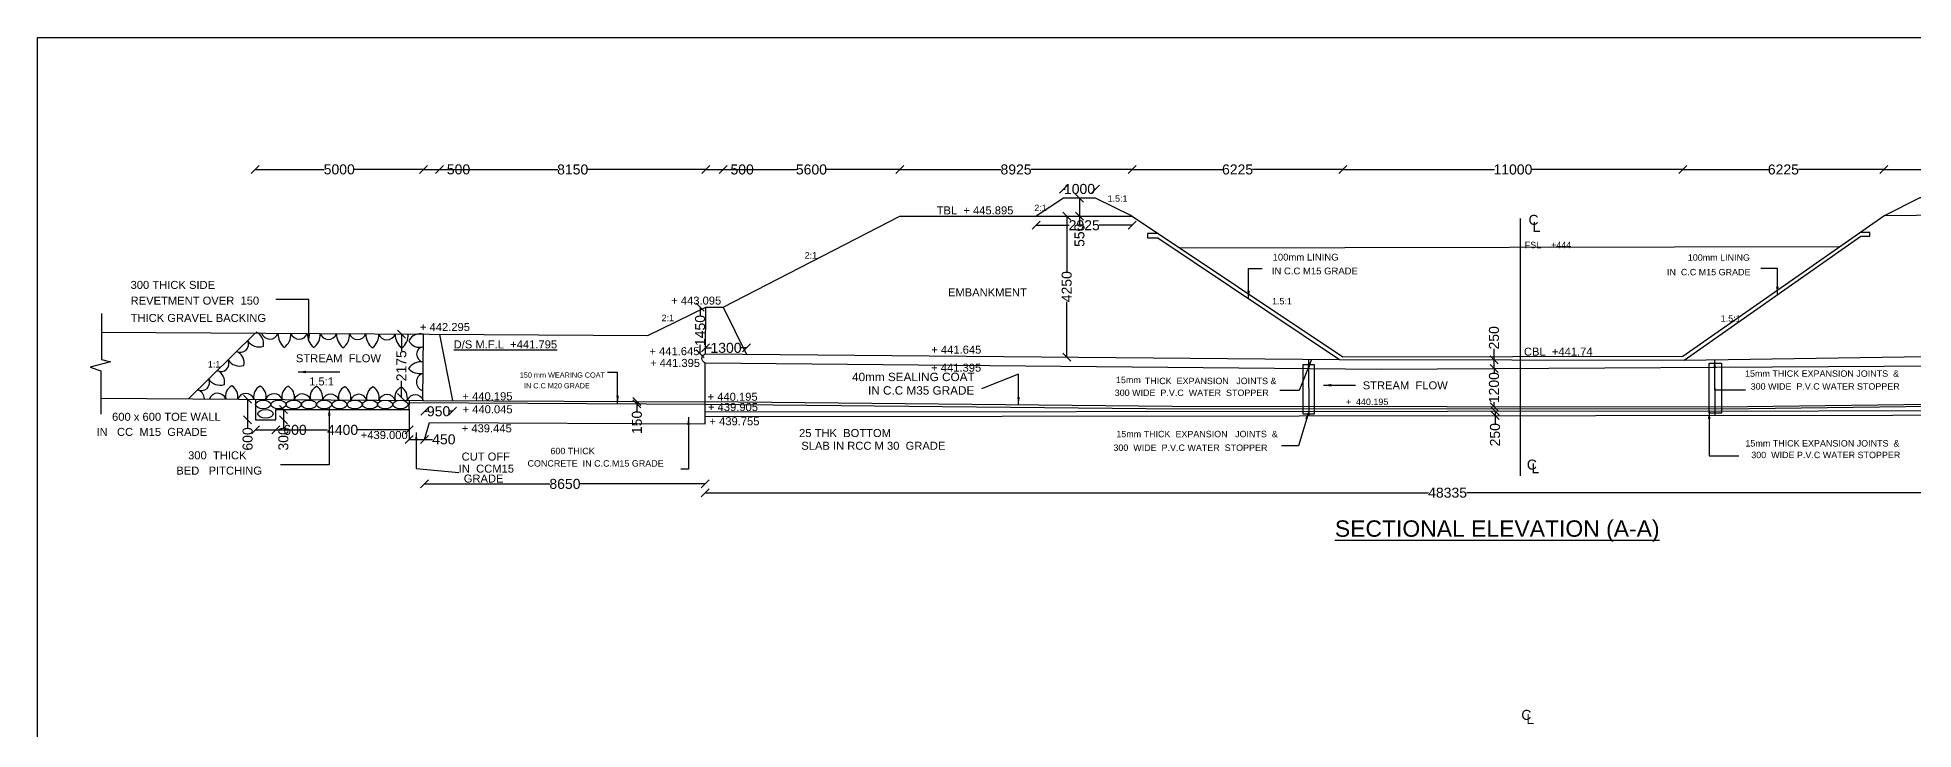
# Model space of a CAD drawing. Header units: millimetres. Extents: x 3111 to 11471, y 4451 to 9497.
# Drawn here: x 3111 to 7799, y 7768 to 9497 of the extents above; entities that cross this region are included whole.
import ezdxf

# ---------------------------------------------------------------- set-up
doc = ezdxf.new("R2010")
doc.units = ezdxf.units.MM
doc.header["$MEASUREMENT"] = 0
for name, color, linetype in [('DIMENSIONS', 7, 'Continuous'), ('DRAWING', 7, 'Continuous'), ('TEXT', 7, 'Continuous')]:
    doc.layers.add(name, color=color, linetype=linetype)
doc.styles.get("Standard").update_dxf_attribs({"font": 'arial.ttf', "height": 25})
doc.dimstyles.get("Standard").update_dxf_attribs({"dimtxt": 25, "dimasz": 20, "dimexe": 0.18, "dimexo": 0.0625, "dimgap": 0.09, "dimtad": 0, "dimdec": 0, "dimzin": 0, "dimdsep": 46, "dimtxsty": 'Standard', "dimblk": 'OBLIQUE', "dimcen": 0.09, "dimse1": 1, "dimse2": 1, "dimadec": 0, "dimazin": 0, "dimtfac": 1, "dimtdec": 0, "dimtofl": 0, "dimtmove": 0, "dimatfit": 3, "dimfxl": 1, "dimtolj": 1, "dimtzin": 0, "dimarcsym": 0})

# ---------------------------------------------------------------- blocks, each defined once
blk = doc.blocks.new('_Oblique')
at = {"color": 0, "linetype": 'ByBlock', "lineweight": -2}
blk.add_line((-0.5, -0.5), (0.5, 0.5), dxfattribs=at)
blk = doc.blocks.new('*D4')
at = {"layer": 'Defpoints', "color": 0}
for p in [(4075, 9167.6), (3654.4, 8758.2), (4075, 8755.6)]:
    blk.add_point(p, dxfattribs=at)
at = {"layer": 'DIMENSIONS', "color": 0, "lineweight": -2}
for p, q in [((3654.4, 9167.6), (3827.3, 9167.6)), ((4075, 9167.6), (3902.1, 9167.6))]:
    blk.add_line(p, q, dxfattribs=at)
at = {"layer": 'DIMENSIONS', "color": 0, "lineweight": -2, "xscale": 20, "yscale": 20, "zscale": 20, "rotation": 180}
blk.add_blockref('_Oblique', (3654.4, 9167.6), dxfattribs=at)
at = {"layer": 'DIMENSIONS', "color": 0, "lineweight": -2, "xscale": 20, "yscale": 20, "zscale": 20}
blk.add_blockref('_Oblique', (4075, 9167.6), dxfattribs=at)
at = {"layer": 'DIMENSIONS', "color": 0, "insert": (3864.7, 9167.6), "char_height": 25, "attachment_point": 5}
blk.add_mtext('\\A1;5000', dxfattribs=at)
blk = doc.blocks.new('*D5')
at = {"layer": 'Defpoints', "color": 0}
for p in [(4115.1, 9167.6), (4075, 8755.6), (4115.1, 8755.3)]:
    blk.add_point(p, dxfattribs=at)
at = {"layer": 'DIMENSIONS', "color": 0, "lineweight": -2}
for p, q in [((4075, 9167.6), (4115.1, 9167.6)), ((4115.1, 9167.6), (4135.1, 9167.6))]:
    blk.add_line(p, q, dxfattribs=at)
at = {"layer": 'DIMENSIONS', "color": 0, "lineweight": -2, "xscale": 20, "yscale": 20, "zscale": 20, "rotation": 180}
blk.add_blockref('_Oblique', (4075, 9167.6), dxfattribs=at)
at = {"layer": 'DIMENSIONS', "color": 0, "lineweight": -2, "xscale": 20, "yscale": 20, "zscale": 20}
blk.add_blockref('_Oblique', (4115.1, 9167.6), dxfattribs=at)
at = {"layer": 'DIMENSIONS', "color": 0, "insert": (4162.8, 9167.6), "char_height": 25, "attachment_point": 5}
blk.add_mtext('\\A1;500', dxfattribs=at)
blk = doc.blocks.new('*D6')
at = {"layer": 'Defpoints', "color": 0}
for p in [(4781.2, 9167.4), (4781.2, 8823.6), (4115.1, 8755.3)]:
    blk.add_point(p, dxfattribs=at)
at = {"layer": 'DIMENSIONS', "color": 0, "lineweight": -2}
for p, q in [((4115.1, 9167.4), (4410.8, 9167.4)), ((4781.2, 9167.4), (4485.6, 9167.4))]:
    blk.add_line(p, q, dxfattribs=at)
at = {"layer": 'DIMENSIONS', "color": 0, "lineweight": -2, "xscale": 20, "yscale": 20, "zscale": 20, "rotation": 180}
blk.add_blockref('_Oblique', (4115.1, 9167.4), dxfattribs=at)
at = {"layer": 'DIMENSIONS', "color": 0, "lineweight": -2, "xscale": 20, "yscale": 20, "zscale": 20}
blk.add_blockref('_Oblique', (4781.2, 9167.4), dxfattribs=at)
at = {"layer": 'DIMENSIONS', "color": 0, "insert": (4448.2, 9167.4), "char_height": 25, "attachment_point": 5}
blk.add_mtext('\\A1;8150', dxfattribs=at)
blk = doc.blocks.new('*D7')
at = {"layer": 'Defpoints', "color": 0}
for p in [(4824, 9167.4), (4781.2, 8823.6), (4824, 8823.6)]:
    blk.add_point(p, dxfattribs=at)
at = {"layer": 'DIMENSIONS', "color": 0, "lineweight": -2}
for p, q in [((4781.2, 9167.4), (4824, 9167.4)), ((4824, 9167.4), (4844, 9167.4))]:
    blk.add_line(p, q, dxfattribs=at)
at = {"layer": 'DIMENSIONS', "color": 0, "lineweight": -2, "xscale": 20, "yscale": 20, "zscale": 20, "rotation": 180}
blk.add_blockref('_Oblique', (4781.2, 9167.4), dxfattribs=at)
at = {"layer": 'DIMENSIONS', "color": 0, "lineweight": -2, "xscale": 20, "yscale": 20, "zscale": 20}
blk.add_blockref('_Oblique', (4824, 9167.4), dxfattribs=at)
at = {"layer": 'DIMENSIONS', "color": 0, "insert": (4871.7, 9167.4), "char_height": 25, "attachment_point": 5}
blk.add_mtext('\\A1;500', dxfattribs=at)
blk = doc.blocks.new('*D8')
at = {"layer": 'Defpoints', "color": 0}
for p in [(5265.9, 9167.4), (5265.9, 9050.7), (4824, 8823.6)]:
    blk.add_point(p, dxfattribs=at)
at = {"layer": 'DIMENSIONS', "color": 0, "lineweight": -2}
for p, q in [((4824, 9167.4), (5007.6, 9167.4)), ((5265.9, 9167.4), (5082.3, 9167.4))]:
    blk.add_line(p, q, dxfattribs=at)
at = {"layer": 'DIMENSIONS', "color": 0, "lineweight": -2, "xscale": 20, "yscale": 20, "zscale": 20, "rotation": 180}
blk.add_blockref('_Oblique', (4824, 9167.4), dxfattribs=at)
at = {"layer": 'DIMENSIONS', "color": 0, "lineweight": -2, "xscale": 20, "yscale": 20, "zscale": 20}
blk.add_blockref('_Oblique', (5265.9, 9167.4), dxfattribs=at)
at = {"layer": 'DIMENSIONS', "color": 0, "insert": (5044.9, 9167.4), "char_height": 25, "attachment_point": 5}
blk.add_mtext('\\A1;5600', dxfattribs=at)
blk = doc.blocks.new('*D9')
at = {"layer": 'Defpoints', "color": 0}
for p in [(5846.8, 9167.4), (5265.9, 9050.7), (5846.8, 9050.7)]:
    blk.add_point(p, dxfattribs=at)
at = {"layer": 'DIMENSIONS', "color": 0, "lineweight": -2}
for p, q in [((5265.9, 9167.4), (5518.8, 9167.4)), ((5846.8, 9167.4), (5593.9, 9167.4))]:
    blk.add_line(p, q, dxfattribs=at)
at = {"layer": 'DIMENSIONS', "color": 0, "lineweight": -2, "xscale": 20, "yscale": 20, "zscale": 20, "rotation": 180}
blk.add_blockref('_Oblique', (5265.9, 9167.4), dxfattribs=at)
at = {"layer": 'DIMENSIONS', "color": 0, "lineweight": -2, "xscale": 20, "yscale": 20, "zscale": 20}
blk.add_blockref('_Oblique', (5846.8, 9167.4), dxfattribs=at)
at = {"layer": 'DIMENSIONS', "color": 0, "insert": (5556.3, 9167.4), "char_height": 25, "attachment_point": 5}
blk.add_mtext('\\A1;8925', dxfattribs=at)
blk = doc.blocks.new('*D10')
at = {"layer": 'Defpoints', "color": 0}
for p in [(5754.9, 9118.7), (5674.9, 9095.5), (5754.9, 9095.5)]:
    blk.add_point(p, dxfattribs=at)
at = {"layer": 'DIMENSIONS', "color": 0, "lineweight": -2}
for p, q in [((5674.9, 9118.7), (5678.7, 9118.7)), ((5754.9, 9118.7), (5751.1, 9118.7))]:
    blk.add_line(p, q, dxfattribs=at)
at = {"layer": 'DIMENSIONS', "color": 0, "lineweight": -2, "xscale": 20, "yscale": 20, "zscale": 20, "rotation": 180}
blk.add_blockref('_Oblique', (5674.9, 9118.7), dxfattribs=at)
at = {"layer": 'DIMENSIONS', "color": 0, "lineweight": -2, "xscale": 20, "yscale": 20, "zscale": 20}
blk.add_blockref('_Oblique', (5754.9, 9118.7), dxfattribs=at)
at = {"layer": 'DIMENSIONS', "color": 0, "insert": (5714.9, 9118.7), "char_height": 25, "attachment_point": 5}
blk.add_mtext('\\A1;1000', dxfattribs=at)
blk = doc.blocks.new('*D11')
at = {"layer": 'Defpoints', "color": 0}
for p in [(5714.9, 9095.5), (5714.9, 9050.7), (5714.9, 9050.7)]:
    blk.add_point(p, dxfattribs=at)
at = {"layer": 'DIMENSIONS', "color": 0, "lineweight": -2}
for p, q in [((5714.9, 9095.5), (5714.9, 9050.7)), ((5714.9, 9050.7), (5714.9, 9030.7))]:
    blk.add_line(p, q, dxfattribs=at)
at = {"layer": 'DIMENSIONS', "color": 0, "lineweight": -2, "xscale": 20, "yscale": 20, "zscale": 20}
for p, rotation in [((5714.9, 9095.5), 90), ((5714.9, 9050.7), 270)]:
    blk.add_blockref('_Oblique', p, dxfattribs=dict(at, rotation=rotation))
at = {"layer": 'DIMENSIONS', "color": 0, "insert": (5714.9, 9003), "char_height": 25, "attachment_point": 5, "rotation": 90}
blk.add_mtext('\\A1;550', dxfattribs=at)
blk = doc.blocks.new('*D12')
at = {"layer": 'Defpoints', "color": 0}
for p in [(5606.5, 9050.7), (5846.8, 9050.7), (5846.8, 9028)]:
    blk.add_point(p, dxfattribs=at)
at = {"layer": 'DIMENSIONS', "color": 0, "lineweight": -2}
for p, q in [((5606.5, 9028), (5688.9, 9028)), ((5846.8, 9028), (5764.4, 9028))]:
    blk.add_line(p, q, dxfattribs=at)
at = {"layer": 'DIMENSIONS', "color": 0, "lineweight": -2, "xscale": 20, "yscale": 20, "zscale": 20, "rotation": 180}
blk.add_blockref('_Oblique', (5606.5, 9028), dxfattribs=at)
at = {"layer": 'DIMENSIONS', "color": 0, "lineweight": -2, "xscale": 20, "yscale": 20, "zscale": 20}
blk.add_blockref('_Oblique', (5846.8, 9028), dxfattribs=at)
at = {"layer": 'DIMENSIONS', "color": 0, "insert": (5726.7, 9028), "char_height": 25, "attachment_point": 5}
blk.add_mtext('\\A1;2925', dxfattribs=at)
blk = doc.blocks.new('*D13')
at = {"layer": 'Defpoints', "color": 0}
for p in [(6373.2, 9167.4), (5846.8, 9050.7), (6373.2, 8698.9)]:
    blk.add_point(p, dxfattribs=at)
at = {"layer": 'DIMENSIONS', "color": 0, "lineweight": -2}
for p, q in [((5846.8, 9167.4), (6072.4, 9167.4)), ((6373.2, 9167.4), (6147.6, 9167.4))]:
    blk.add_line(p, q, dxfattribs=at)
at = {"layer": 'DIMENSIONS', "color": 0, "lineweight": -2, "xscale": 20, "yscale": 20, "zscale": 20, "rotation": 180}
blk.add_blockref('_Oblique', (5846.8, 9167.4), dxfattribs=at)
at = {"layer": 'DIMENSIONS', "color": 0, "lineweight": -2, "xscale": 20, "yscale": 20, "zscale": 20}
blk.add_blockref('_Oblique', (6373.2, 9167.4), dxfattribs=at)
at = {"layer": 'DIMENSIONS', "color": 0, "insert": (6110, 9167.4), "char_height": 25, "attachment_point": 5}
blk.add_mtext('\\A1;6225', dxfattribs=at)
blk = doc.blocks.new('*D14')
at = {"layer": 'Defpoints', "color": 0}
for p in [(7223.2, 9167.4), (6373.2, 8698.9), (7223.2, 8700.7)]:
    blk.add_point(p, dxfattribs=at)
at = {"layer": 'DIMENSIONS', "color": 0, "lineweight": -2}
for p, q in [((6373.2, 9167.4), (6752.3, 9167.4)), ((7223.2, 9167.4), (6844.1, 9167.4))]:
    blk.add_line(p, q, dxfattribs=at)
at = {"layer": 'DIMENSIONS', "color": 0, "lineweight": -2, "xscale": 20, "yscale": 20, "zscale": 20, "rotation": 180}
blk.add_blockref('_Oblique', (6373.2, 9167.4), dxfattribs=at)
at = {"layer": 'DIMENSIONS', "color": 0, "lineweight": -2, "xscale": 20, "yscale": 20, "zscale": 20}
blk.add_blockref('_Oblique', (7223.2, 9167.4), dxfattribs=at)
at = {"layer": 'DIMENSIONS', "color": 0, "insert": (6798.2, 9167.4), "char_height": 25, "attachment_point": 5}
blk.add_mtext('\\A1;11000', dxfattribs=at)
blk = doc.blocks.new('*D15')
at = {"layer": 'Defpoints', "color": 0}
for p in [(7725.2, 9167.4), (7725.2, 9051.6), (7223.2, 8700.7)]:
    blk.add_point(p, dxfattribs=at)
at = {"layer": 'DIMENSIONS', "color": 0, "lineweight": -2}
for p, q in [((7223.2, 9167.4), (7436.6, 9167.4)), ((7725.2, 9167.4), (7511.8, 9167.4))]:
    blk.add_line(p, q, dxfattribs=at)
at = {"layer": 'DIMENSIONS', "color": 0, "lineweight": -2, "xscale": 20, "yscale": 20, "zscale": 20, "rotation": 180}
blk.add_blockref('_Oblique', (7223.2, 9167.4), dxfattribs=at)
at = {"layer": 'DIMENSIONS', "color": 0, "lineweight": -2, "xscale": 20, "yscale": 20, "zscale": 20}
blk.add_blockref('_Oblique', (7725.2, 9167.4), dxfattribs=at)
at = {"layer": 'DIMENSIONS', "color": 0, "insert": (7474.2, 9167.4), "char_height": 25, "attachment_point": 5}
blk.add_mtext('\\A1;6225', dxfattribs=at)
blk = doc.blocks.new('*D16')
at = {"layer": 'Defpoints', "color": 0}
for p in [(8066.9, 9167.4), (7725.2, 9051.6), (8066.9, 9051.6)]:
    blk.add_point(p, dxfattribs=at)
at = {"layer": 'DIMENSIONS', "color": 0, "lineweight": -2}
for p, q in [((7725.2, 9167.4), (7858.7, 9167.4)), ((8066.9, 9167.4), (7933.5, 9167.4))]:
    blk.add_line(p, q, dxfattribs=at)
at = {"layer": 'DIMENSIONS', "color": 0, "lineweight": -2, "xscale": 20, "yscale": 20, "zscale": 20, "rotation": 180}
blk.add_blockref('_Oblique', (7725.2, 9167.4), dxfattribs=at)
at = {"layer": 'DIMENSIONS', "color": 0, "lineweight": -2, "xscale": 20, "yscale": 20, "zscale": 20}
blk.add_blockref('_Oblique', (8066.9, 9167.4), dxfattribs=at)
at = {"layer": 'DIMENSIONS', "color": 0, "insert": (7896.1, 9167.4), "char_height": 25, "attachment_point": 5}
blk.add_mtext('\\A1;5000', dxfattribs=at)
blk = doc.blocks.new('*D22')
at = {"layer": 'Defpoints', "color": 0}
for p in [(3651.5, 8593.3), (3635.8, 8541.7), (3655.6, 8541.7)]:
    blk.add_point(p, dxfattribs=at)
at = {"layer": 'DIMENSIONS', "color": 0, "lineweight": -2}
for p, q in [((3635.8, 8593.3), (3635.8, 8541.7)), ((3635.8, 8541.7), (3635.8, 8521.7))]:
    blk.add_line(p, q, dxfattribs=at)
at = {"layer": 'DIMENSIONS', "color": 0, "lineweight": -2, "xscale": 20, "yscale": 20, "zscale": 20}
for p, rotation in [((3635.8, 8593.3), 90), ((3635.8, 8541.7), 270)]:
    blk.add_blockref('_Oblique', p, dxfattribs=dict(at, rotation=rotation))
at = {"layer": 'DIMENSIONS', "color": 0, "insert": (3635.8, 8493.9), "char_height": 25, "attachment_point": 5, "rotation": 90}
blk.add_mtext('\\A1;600', dxfattribs=at)
blk = doc.blocks.new('*D23')
at = {"layer": 'Defpoints', "color": 0}
for p in [(3655.6, 8541.7), (3706.5, 8541.7), (3706.5, 8516.5)]:
    blk.add_point(p, dxfattribs=at)
at = {"layer": 'DIMENSIONS', "color": 0, "lineweight": -2}
for p, q in [((3655.6, 8516.5), (3706.5, 8516.5)), ((3706.5, 8516.5), (3726.5, 8516.5))]:
    blk.add_line(p, q, dxfattribs=at)
at = {"layer": 'DIMENSIONS', "color": 0, "lineweight": -2, "xscale": 20, "yscale": 20, "zscale": 20, "rotation": 180}
blk.add_blockref('_Oblique', (3655.6, 8516.5), dxfattribs=at)
at = {"layer": 'DIMENSIONS', "color": 0, "lineweight": -2, "xscale": 20, "yscale": 20, "zscale": 20}
blk.add_blockref('_Oblique', (3706.5, 8516.5), dxfattribs=at)
at = {"layer": 'DIMENSIONS', "color": 0, "insert": (3754.2, 8516.5), "char_height": 25, "attachment_point": 5}
blk.add_mtext('\\A1;600', dxfattribs=at)
blk = doc.blocks.new('*D24')
at = {"layer": 'Defpoints', "color": 0}
for p in [(3706.5, 8567.4), (3706.5, 8541.7), (3725.1, 8541.7)]:
    blk.add_point(p, dxfattribs=at)
at = {"layer": 'DIMENSIONS', "color": 0, "lineweight": -2}
for p, q in [((3725.1, 8567.4), (3725.1, 8541.7)), ((3725.1, 8541.7), (3725.1, 8521.7))]:
    blk.add_line(p, q, dxfattribs=at)
at = {"layer": 'DIMENSIONS', "color": 0, "lineweight": -2, "xscale": 20, "yscale": 20, "zscale": 20}
for p, rotation in [((3725.1, 8567.4), 90), ((3725.1, 8541.7), 270)]:
    blk.add_blockref('_Oblique', p, dxfattribs=dict(at, rotation=rotation))
at = {"layer": 'DIMENSIONS', "color": 0, "insert": (3725.1, 8494), "char_height": 25, "attachment_point": 5, "rotation": 90}
blk.add_mtext('\\A1;300', dxfattribs=at)
blk = doc.blocks.new('*D25')
at = {"layer": 'Defpoints', "color": 0}
for p in [(3706.5, 8541.7), (4039.7, 8530.1), (4039.7, 8516.5)]:
    blk.add_point(p, dxfattribs=at)
at = {"layer": 'DIMENSIONS', "color": 0, "lineweight": -2}
for p, q in [((3706.5, 8516.5), (3835.2, 8516.5)), ((4039.7, 8516.5), (3911, 8516.5))]:
    blk.add_line(p, q, dxfattribs=at)
at = {"layer": 'DIMENSIONS', "color": 0, "lineweight": -2, "xscale": 20, "yscale": 20, "zscale": 20, "rotation": 180}
blk.add_blockref('_Oblique', (3706.5, 8516.5), dxfattribs=at)
at = {"layer": 'DIMENSIONS', "color": 0, "lineweight": -2, "xscale": 20, "yscale": 20, "zscale": 20}
blk.add_blockref('_Oblique', (4039.7, 8516.5), dxfattribs=at)
at = {"layer": 'DIMENSIONS', "color": 0, "insert": (3873.1, 8516.5), "char_height": 25, "attachment_point": 5}
blk.add_mtext('\\A1;4400', dxfattribs=at)
blk = doc.blocks.new('*D26')
at = {"layer": 'Defpoints', "color": 0}
for p in [(4039.7, 8492.8), (4077.9, 8492.8), (4077.9, 8492.8)]:
    blk.add_point(p, dxfattribs=at)
at = {"layer": 'DIMENSIONS', "color": 0, "lineweight": -2}
for p, q in [((4039.7, 8492.8), (4077.9, 8492.8)), ((4077.9, 8492.8), (4097.9, 8492.8))]:
    blk.add_line(p, q, dxfattribs=at)
at = {"layer": 'DIMENSIONS', "color": 0, "lineweight": -2, "xscale": 20, "yscale": 20, "zscale": 20, "rotation": 180}
blk.add_blockref('_Oblique', (4039.7, 8492.8), dxfattribs=at)
at = {"layer": 'DIMENSIONS', "color": 0, "lineweight": -2, "xscale": 20, "yscale": 20, "zscale": 20}
blk.add_blockref('_Oblique', (4077.9, 8492.8), dxfattribs=at)
at = {"layer": 'DIMENSIONS', "color": 0, "insert": (4126.1, 8492.8), "char_height": 25, "attachment_point": 5}
blk.add_mtext('\\A1;450', dxfattribs=at)
blk = doc.blocks.new('*D27')
at = {"layer": 'Defpoints', "color": 0}
for p in [(4078.4, 8584.6), (4147.5, 8589.8), (4147.5, 8563)]:
    blk.add_point(p, dxfattribs=at)
at = {"layer": 'DIMENSIONS', "color": 0, "lineweight": -2}
for p, q in [((4078.4, 8563), (4085.3, 8563)), ((4147.5, 8563), (4140.6, 8563))]:
    blk.add_line(p, q, dxfattribs=at)
at = {"layer": 'DIMENSIONS', "color": 0, "lineweight": -2, "xscale": 20, "yscale": 20, "zscale": 20, "rotation": 180}
blk.add_blockref('_Oblique', (4078.4, 8563), dxfattribs=at)
at = {"layer": 'DIMENSIONS', "color": 0, "lineweight": -2, "xscale": 20, "yscale": 20, "zscale": 20}
blk.add_blockref('_Oblique', (4147.5, 8563), dxfattribs=at)
at = {"layer": 'DIMENSIONS', "color": 0, "insert": (4113, 8563), "char_height": 25, "attachment_point": 5}
blk.add_mtext('\\A1;950', dxfattribs=at)
blk = doc.blocks.new('*D28')
at = {"layer": 'Defpoints', "color": 0}
for p in [(4036.8, 8755.8), (4020, 8597.7), (4032.2, 8597.7)]:
    blk.add_point(p, dxfattribs=at)
at = {"layer": 'DIMENSIONS', "color": 0, "lineweight": -2}
for p, q in [((4020, 8755.8), (4020, 8714.5)), ((4020, 8597.7), (4020, 8639))]:
    blk.add_line(p, q, dxfattribs=at)
at = {"layer": 'DIMENSIONS', "color": 0, "lineweight": -2, "xscale": 20, "yscale": 20, "zscale": 20}
for p, rotation in [((4020, 8755.8), 90), ((4020, 8597.7), 270)]:
    blk.add_blockref('_Oblique', p, dxfattribs=dict(at, rotation=rotation))
at = {"layer": 'DIMENSIONS', "color": 0, "insert": (4020, 8676.8), "char_height": 25, "attachment_point": 5, "rotation": 90}
blk.add_mtext('\\A1;2175', dxfattribs=at)
blk = doc.blocks.new('*D29')
at = {"layer": 'Defpoints', "color": 0}
for p in [(4596.6, 8587.5), (4596.6, 8581.6), (4608.7, 8581.6)]:
    blk.add_point(p, dxfattribs=at)
at = {"layer": 'DIMENSIONS', "color": 0, "lineweight": -2}
for p, q in [((4608.7, 8587.5), (4608.7, 8581.6)), ((4608.7, 8581.6), (4608.7, 8561.6))]:
    blk.add_line(p, q, dxfattribs=at)
at = {"layer": 'DIMENSIONS', "color": 0, "lineweight": -2, "xscale": 20, "yscale": 20, "zscale": 20}
for p, rotation in [((4608.7, 8587.5), 90), ((4608.7, 8581.6), 270)]:
    blk.add_blockref('_Oblique', p, dxfattribs=dict(at, rotation=rotation))
at = {"layer": 'DIMENSIONS', "color": 0, "insert": (4608.7, 8535.1), "char_height": 25, "attachment_point": 5, "rotation": 90}
blk.add_mtext('\\A1;150', dxfattribs=at)
blk = doc.blocks.new('*D30')
at = {"layer": 'Defpoints', "color": 0}
for p in [(4781.2, 8823.6), (4766.8, 8706.3), (4780.1, 8706.3)]:
    blk.add_point(p, dxfattribs=at)
at = {"layer": 'DIMENSIONS', "color": 0, "lineweight": -2}
for p, q in [((4766.8, 8823.6), (4766.8, 8801.2)), ((4766.8, 8706.3), (4766.8, 8728.8))]:
    blk.add_line(p, q, dxfattribs=at)
at = {"layer": 'DIMENSIONS', "color": 0, "lineweight": -2, "xscale": 20, "yscale": 20, "zscale": 20}
for p, rotation in [((4766.8, 8823.6), 90), ((4766.8, 8706.3), 270)]:
    blk.add_blockref('_Oblique', p, dxfattribs=dict(at, rotation=rotation))
at = {"layer": 'DIMENSIONS', "color": 0, "insert": (4766.8, 8765), "char_height": 25, "attachment_point": 5, "rotation": 90}
blk.add_mtext('\\A1;1450', dxfattribs=at)
blk = doc.blocks.new('*D31')
at = {"layer": 'Defpoints', "color": 0}
for p in [(4882.5, 8721.5), (4780.1, 8706.3), (4882.5, 8705.4)]:
    blk.add_point(p, dxfattribs=at)
at = {"layer": 'DIMENSIONS', "color": 0, "lineweight": -2}
for p, q in [((4780.1, 8721.5), (4795.1, 8721.5)), ((4882.5, 8721.5), (4867.5, 8721.5))]:
    blk.add_line(p, q, dxfattribs=at)
at = {"layer": 'DIMENSIONS', "color": 0, "lineweight": -2, "xscale": 20, "yscale": 20, "zscale": 20, "rotation": 180}
blk.add_blockref('_Oblique', (4780.1, 8721.5), dxfattribs=at)
at = {"layer": 'DIMENSIONS', "color": 0, "lineweight": -2, "xscale": 20, "yscale": 20, "zscale": 20}
blk.add_blockref('_Oblique', (4882.5, 8721.5), dxfattribs=at)
at = {"layer": 'DIMENSIONS', "color": 0, "insert": (4831.3, 8721.5), "char_height": 25, "attachment_point": 5}
blk.add_mtext('\\A1;1300', dxfattribs=at)
blk = doc.blocks.new('*D32')
at = {"layer": 'Defpoints', "color": 0}
for p in [(5684.6, 9050.7), (5681.4, 8698.3), (5682.9, 8698.3)]:
    blk.add_point(p, dxfattribs=at)
at = {"layer": 'DIMENSIONS', "color": 0, "lineweight": -2}
for p, q in [((5682.9, 9050.7), (5682.9, 8912.4)), ((5682.9, 8698.3), (5682.9, 8836.6))]:
    blk.add_line(p, q, dxfattribs=at)
at = {"layer": 'DIMENSIONS', "color": 0, "lineweight": -2, "xscale": 20, "yscale": 20, "zscale": 20}
for p, rotation in [((5682.9, 9050.7), 90), ((5682.9, 8698.3), 270)]:
    blk.add_blockref('_Oblique', p, dxfattribs=dict(at, rotation=rotation))
at = {"layer": 'DIMENSIONS', "color": 0, "insert": (5682.9, 8874.5), "char_height": 25, "attachment_point": 5, "rotation": 90}
blk.add_mtext('\\A1;4250', dxfattribs=at)
blk = doc.blocks.new('*D33')
at = {"layer": 'Defpoints', "color": 0}
for p in [(6754.6, 8691.6), (6750.9, 8670.1), (6754.8, 8670.1)]:
    blk.add_point(p, dxfattribs=at)
at = {"layer": 'DIMENSIONS', "color": 0, "lineweight": -2}
for p, q in [((6750.9, 8691.6), (6750.9, 8718.8)), ((6750.9, 8670.1), (6750.9, 8691.6))]:
    blk.add_line(p, q, dxfattribs=at)
at = {"layer": 'DIMENSIONS', "color": 0, "lineweight": -2, "xscale": 20, "yscale": 20, "zscale": 20}
for p, rotation in [((6750.9, 8691.6), 90), ((6750.9, 8670.1), 270)]:
    blk.add_blockref('_Oblique', p, dxfattribs=dict(at, rotation=rotation))
at = {"layer": 'DIMENSIONS', "color": 0, "insert": (6750.9, 8746.7), "char_height": 25, "attachment_point": 5, "rotation": 90}
blk.add_mtext('\\A1;250', dxfattribs=at)
blk = doc.blocks.new('*D34')
at = {"layer": 'Defpoints', "color": 0}
for p in [(6750.9, 8670.1), (6750.8, 8574.1), (6750.9, 8574.1)]:
    blk.add_point(p, dxfattribs=at)
at = {"layer": 'DIMENSIONS', "color": 0, "lineweight": -2}
for p, q in [((6750.9, 8670.1), (6750.9, 8658.3)), ((6750.9, 8574.1), (6750.9, 8585.9))]:
    blk.add_line(p, q, dxfattribs=at)
at = {"layer": 'DIMENSIONS', "color": 0, "lineweight": -2, "xscale": 20, "yscale": 20, "zscale": 20}
for p, rotation in [((6750.9, 8670.1), 90), ((6750.9, 8574.1), 270)]:
    blk.add_blockref('_Oblique', p, dxfattribs=dict(at, rotation=rotation))
at = {"layer": 'DIMENSIONS', "color": 0, "insert": (6750.9, 8622.1), "char_height": 25, "attachment_point": 5, "rotation": 90}
blk.add_mtext('\\A1;1200', dxfattribs=at)
blk = doc.blocks.new('*D35')
at = {"layer": 'Defpoints', "color": 0}
for p in [(6753.4, 8552.3), (6770, 8563.3), (6770, 8552.3)]:
    blk.add_point(p, dxfattribs=at)
at = {"layer": 'DIMENSIONS', "color": 0, "lineweight": -2}
for p, q in [((6753.4, 8563.3), (6753.4, 8552.3)), ((6753.4, 8552.3), (6753.4, 8532.3))]:
    blk.add_line(p, q, dxfattribs=at)
at = {"layer": 'DIMENSIONS', "color": 0, "lineweight": -2, "xscale": 20, "yscale": 20, "zscale": 20}
for p, rotation in [((6753.4, 8563.3), 90), ((6753.4, 8552.3), 270)]:
    blk.add_blockref('_Oblique', p, dxfattribs=dict(at, rotation=rotation))
at = {"layer": 'DIMENSIONS', "color": 0, "insert": (6753.4, 8504.4), "char_height": 25, "attachment_point": 5, "rotation": 90}
blk.add_mtext('\\A1;250', dxfattribs=at)
blk = doc.blocks.new('*D45')
at = {"layer": 'Defpoints', "color": 0}
for p in [(4077.9, 8492.8), (4779.7, 8531.9), (4779.7, 8381.4)]:
    blk.add_point(p, dxfattribs=at)
at = {"layer": 'DIMENSIONS', "color": 0, "lineweight": -2}
for p, q in [((4077.9, 8381.4), (4391.4, 8381.4)), ((4779.7, 8381.4), (4466.2, 8381.4))]:
    blk.add_line(p, q, dxfattribs=at)
at = {"layer": 'DIMENSIONS', "color": 0, "lineweight": -2, "xscale": 20, "yscale": 20, "zscale": 20, "rotation": 180}
blk.add_blockref('_Oblique', (4077.9, 8381.4), dxfattribs=at)
at = {"layer": 'DIMENSIONS', "color": 0, "lineweight": -2, "xscale": 20, "yscale": 20, "zscale": 20}
blk.add_blockref('_Oblique', (4779.7, 8381.4), dxfattribs=at)
at = {"layer": 'DIMENSIONS', "color": 0, "insert": (4428.8, 8381.4), "char_height": 25, "attachment_point": 5}
blk.add_mtext('\\A1;8650', dxfattribs=at)
blk = doc.blocks.new('*D46')
at = {"layer": 'Defpoints', "color": 0}
for p in [(4779.7, 8531.9), (8490.1, 8524), (8490.1, 8359.4)]:
    blk.add_point(p, dxfattribs=at)
at = {"layer": 'DIMENSIONS', "color": 0, "lineweight": -2}
for p, q in [((4779.7, 8359.4), (6587.2, 8359.4)), ((8490.1, 8359.4), (6682.7, 8359.4))]:
    blk.add_line(p, q, dxfattribs=at)
at = {"layer": 'DIMENSIONS', "color": 0, "lineweight": -2, "xscale": 20, "yscale": 20, "zscale": 20, "rotation": 180}
blk.add_blockref('_Oblique', (4779.7, 8359.4), dxfattribs=at)
at = {"layer": 'DIMENSIONS', "color": 0, "lineweight": -2, "xscale": 20, "yscale": 20, "zscale": 20}
blk.add_blockref('_Oblique', (8490.1, 8359.4), dxfattribs=at)
at = {"layer": 'DIMENSIONS', "color": 0, "insert": (6634.9, 8359.4), "char_height": 25, "attachment_point": 5}
blk.add_mtext('\\A1;48335', dxfattribs=at)

msp = doc.modelspace()

# ---------------------------------------------------------------- linework, layer by layer
at = {"layer": 'DIMENSIONS', "color": 0}
msp.add_lwpolyline([(11470.6, 4454.3), (3110.6, 4454.3), (3110.6, 9497.4), (11470.6, 9497.4)], close=True, dxfattribs=at)
msp.add_lwpolyline([(6816.6, 9045.1), (6816.6, 8402.1)], dxfattribs=at)
at = {"layer": 'DRAWING', "color": 0}
for points in [[(5846.8, 9050.7), (6373.2, 8698.9), (7223.2, 8700.7), (7725.2, 9051.6), (7815.9, 9097.6), (7899, 9097.6), (7970, 9054.3), (8061.2, 9054.3), (8447.2, 8870.6), (8488.3, 8870.6), (8955.1, 8882.1), (9836, 8896.2), (9836, 8950)], [(3270.3, 8760.6), (4635.9, 8752.1), (4781.2, 8823.6), (4824, 8823.6), (5265.9, 9050.7), (5846.8, 9050.7), (5754.9, 9095.5), (5674.9, 9095.5), (5606.5, 9050.7)], [(7970, 9054.3), (7725.2, 9051.6)], [(4780.1, 8706.3), (6364.8, 8692.2), (7226, 8690.9), (7667.5, 9000.8), (7690.3, 9000.8), (7690.3, 9010.2), (7666, 9010.2)], [(5911.2, 9007.6), (5884.6, 9007.6), (5884.6, 8996.8), (5910.3, 8996.8), (6364.8, 8692.2)], [(7613.9, 8973.8), (5966.5, 8970.6)], [(4779.7, 8580.5), (5881.5, 8570.3), (7323.2, 8569.3), (8757.8, 8587.4), (8916.6, 8742.1), (8956.3, 8742.1), (8955.1, 8882.1)], [(7226, 8690.9), (8490.1, 8710.3), (8488.3, 8870.6)], [(4824, 8823.6), (4882.5, 8705.4)], [(3270.3, 8807.9), (3270.3, 8692.9), (3292.7, 8686.4), (3242.3, 8673.6), (3268.5, 8664), (3268.5, 8555.7)], [(3268.5, 8596.1), (4073.9, 8590.2), (4075, 8755.6)], [(3487.7, 8594.5), (3654.4, 8758.2)], [(4115.1, 8755.3), (4147.5, 8589.8)], [(9836.4, 8764.8), (8915, 8749.1), (8752.1, 8593.7), (8491.2, 8588.6), (7319.5, 8573.5), (5946.1, 8575), (4779.7, 8586.6)], [(4779.7, 8683.9), (6468.5, 8668.3), (7866.4, 8677.1), (8490.1, 8687.4)], [(6287.6, 8692.9), (6287.8, 8551.9)], [(7302.4, 8692.1), (7302.6, 8552.8)], [(3655.6, 8593.3), (3655.6, 8541.7), (3706.5, 8541.7), (3706.5, 8567.4), (4039.7, 8567.4), (4039.9, 8590.5)], [(4039.9, 8584.8), (4779.7, 8580.5)], [(4073.9, 8590.2), (4779.7, 8586.6)], [(4779.7, 8561.4), (8490.1, 8565)], [(4779.7, 8550.4), (8490.1, 8554)]]:
    msp.add_lwpolyline(points, dxfattribs=at)
msp.add_lwpolyline([(4039.7, 8567.4), (4039.7, 8492.8), (4077.9, 8492.8), (4090.2, 8534.9), (4779.7, 8531.9), (4779.7, 8683.9, -0.79459), (4780.1, 8706.3), (4781.2, 8823.6)], format="xyb", dxfattribs=at)
for points in [[(6274.3, 8680), (6301.2, 8680), (6301.2, 8555.6), (6274.3, 8555.6)], [(7288.7, 8683.6), (7319.5, 8683.6), (7319.5, 8558), (7288.7, 8558)]]:
    msp.add_lwpolyline(points, close=True, dxfattribs=at)
for centre, radius, start, end in [((3617.8, 8730.3), 20, 241.0806, 27.8631), ((3664.6, 8758.8), 34.8, 213.3463, 287.672), ((3644.4, 8731.9), 31.4, 348.5623, 66.6159), ((3691.1, 8765.3), 21.7, 199.5011, 339.7848), ((3759.2, 8758.3), 47.7, 180.6045, 228.3269), ((3703.9, 8755.1), 40.1, 306.0409, 3.6612), ((3764.3, 8764.9), 21.7, 199.5011, 339.7848), ((3832.4, 8757.9), 47.7, 180.6045, 228.3269), ((3777.1, 8754.6), 40.1, 306.0409, 3.6612), ((3837.5, 8764.4), 21.7, 199.5011, 339.7848), ((3905.6, 8757.4), 47.7, 180.6045, 228.3269), ((3850.3, 8754.2), 40.1, 306.0409, 3.6612), ((3910.8, 8764), 21.7, 199.5011, 339.7848), ((3978.9, 8757), 47.7, 180.6045, 228.3269), ((3923.5, 8753.7), 40.1, 306.0409, 3.6612), ((3984, 8763.5), 21.7, 199.5011, 339.7848), ((4052.1, 8756.5), 47.7, 180.6045, 228.3269), ((3996.8, 8753.3), 40.1, 306.0409, 3.6612), ((4067.3, 8723.5), 33, 76.5309, 150.1357), ((4065.5, 8752.8), 29.8, 205.6206, 288.1273), ((4077.1, 8705.5), 19.1, 96.9961, 262.2899), ((3569.1, 8682.5), 20, 241.0806, 27.8631), ((3615.8, 8710.9), 34.8, 213.3463, 287.672), ((3595.7, 8684), 31.4, 348.5623, 66.6159), ((4069.4, 8648.7), 38.2, 82.2029, 146.2813), ((3520.3, 8634.6), 20, 241.0806, 27.8631), ((3567.1, 8663.1), 34.8, 213.3463, 287.672), ((3546.9, 8636.1), 31.4, 348.5623, 66.6159), ((4067.4, 8698.5), 41.3, 223.8245, 279.744), ((4079.7, 8636.3), 22.2, 103.9156, 255.3704), ((3502, 8592.6), 25.9, 3.5805, 70.6436), ((3560.5, 8586.5), 21.6, 19.924, 159.2343), ((3608.6, 8600.8), 28.5, 115.2777, 194.177), ((3579.7, 8599.6), 31.8, 349.1994, 58.3705), ((3631.2, 8586), 21.6, 19.924, 159.2343), ((3679.2, 8600.3), 28.5, 115.2777, 194.177), ((3650.3, 8599.1), 31.8, 349.1994, 58.3705), ((3701.8, 8585.4), 21.6, 19.924, 159.2343), ((3749.8, 8599.8), 28.5, 115.2777, 194.177), ((3720.9, 8598.5), 31.8, 349.1994, 58.3705), ((3772.4, 8584.9), 21.6, 19.924, 159.2343), ((3820.4, 8599.3), 28.5, 115.2777, 194.177), ((3791.5, 8598), 31.8, 349.1994, 58.3705), ((3843, 8584.4), 21.6, 19.924, 159.2343), ((3891, 8598.8), 28.5, 115.2777, 194.177), ((3862.1, 8597.5), 31.8, 349.1994, 58.3705), ((3913.6, 8583.9), 21.6, 19.924, 159.2343), ((3961.6, 8598.2), 28.5, 115.2777, 194.177), ((3932.7, 8597), 31.8, 349.1994, 58.3705), ((3984.2, 8583.4), 21.6, 19.924, 159.2343), ((4032.2, 8597.7), 28.5, 115.2777, 194.177), ((4003.3, 8596.5), 31.8, 349.1994, 58.3705), ((4054.8, 8582.8), 21.6, 19.924, 159.2343)]:
    msp.add_arc(centre, radius, start, end, dxfattribs=at)
for centre in [(3674.7, 8580), (3712.8, 8580), (3750.9, 8580), (3789, 8580), (3827.1, 8580), (3865.3, 8580), (3903.4, 8580), (3941.5, 8580), (3979.6, 8580), (4017.7, 8580), (3680.7, 8556.8)]:
    msp.add_ellipse(centre, major_axis=(-19.1, 0), ratio=0.560119, dxfattribs=at)

# ---------------------------------------------------------------- texts
at = {"layer": 'DIMENSIONS', "color": 0}
for s, p in [('C', (6837.2, 9029.1)), ('L', (6847.3, 9011.5)), ('C', (6832.9, 8417.3)), ('L', (6844.5, 8408.3)), ('C', (6819.1, 7791.7)), ('L', (6831.8, 7781.4))]:
    msp.add_text(s, height=25, dxfattribs=at).set_placement(p)
at = {"layer": 'TEXT', "color": 0}
for s, height, p in [('1.5:1', 16, (5785.2, 9087)), ('TBL  + 445.895', 20, (5357.9, 9055.3)), ('2:1', 16, (5601.9, 9063.4)), ('2:1', 16, (5028, 8944.9)), ('100mm LINING', 17, (6197.5, 8939.8)), ('FSL    +444', 16, (6827.7, 8970.8)), ('100mm LINING', 16, (7235.3, 8939.4)), ('IN C.C M15 GRADE', 17, (6195.6, 8905.3)), ('IN  C.C M15 GRADE', 16, (7183.2, 8903)), ('300 THICK SIDE', 20, (3343.2, 8869)), ('EMBANKMENT', 20, (5386.1, 8850.3)), ('REVETMENT OVER  150', 20, (3343.2, 8829.7)), ('+ 443.095', 20, (4694.4, 8829.8)), ('1.5:1', 16, (6196, 8830.2)), ('THICK GRAVEL BACKING', 20, (3343.4, 8786.4)), ('+ 442.295', 20, (4066.4, 8763.7)), ('2:1', 16, (4670.4, 8788.3)), ('1.5:1', 16, (7317.6, 8787.1)), ('%%UD/S M.F.L  +441.795', 20, (4150.7, 8720.3)), ('+ 441.645', 20, (4640, 8703.2)), ('+ 441.645', 20, (5344.5, 8707.1)), ('CBL  +441.74', 20, (6825.7, 8702.2)), ('1:1', 16, (3536.4, 8672.5)), ('STREAM  FLOW', 20, (3756.4, 8685.6)), ('+ 441.395', 20, (4641.4, 8674)), ('+ 441.395', 20, (5344.1, 8662.1)), ('1.5:1', 20, (3789.4, 8627.7)), (' 150 mm WEARING COAT', 13, (4310.9, 8647.2)), (' IN C.C M20 GRADE', 13, (4321.4, 8620.4)), ('40mm SEALING COAT', 21, (5146.4, 8638.5)), ('15mm ', 16, (5806, 8633.4)), ('THICK  EXPANSION   JOINTS & ', 16, (5878.1, 8630.9)), ('STREAM  FLOW', 20, (6422.7, 8617.9)), ('15mm THICK EXPANSION JOINTS  &', 16, (7378.3, 8649.3)), ('300 WIDE  P.V.C WATER STOPPER', 16, (7392.4, 8617.2)), ('+ 440.195', 20, (4172.6, 8590.6)), ('+ 440.195', 20, (4785.4, 8589.4)), ('+ 439.905', 20, (4786.3, 8563.7)), ('IN C.C M35 GRADE', 21, (5186.3, 8604.7)), ('300 WIDE  P.V.C  WATER  STOPPER', 16, (5802.9, 8601.3)), ('+  440.195', 16, (6380.5, 8578.9)), ('600 x 600 TOE WALL', 20, (3296.9, 8539.3)), ('+ 440.045', 20, (4173, 8558.1)), ('+ 439.755', 20, (4790, 8528.2)), ('IN   CC  M15  GRADE', 20, (3258, 8501.5)), ('+439.000', 20, (3918.5, 8493.7)), ('+ 439.445', 20, (4170.9, 8510.5)), ('25 THK  BOTTOM', 20, (5014, 8498.7)), ('SLAB IN RCC M 30  GRADE', 20, (5019.5, 8466.9)), ('15mm THICK  EXPANSION   JOINTS  &', 16, (5806.9, 8498.2)), ('15mm THICK EXPANSION JOINTS  &', 16, (7379.3, 8475)), ('300  THICK', 20, (3486.9, 8443)), ('CUT OFF', 20, (4170.5, 8439.9)), ('CONCRETE  IN C.C.M15 GRADE', 16, (4335.3, 8424.8)), ('600 THICK', 16, (4392.6, 8455.8)), ('300  WIDE  P.V.C WATER  STOPPER', 16, (5799.6, 8464)), ('300  WIDE P.V.C WATER STOPPER', 16, (7393.9, 8445.9)), ('BED   PITCHING', 20, (3457.5, 8404.8)), ('IN  CCM15', 20, (4163.4, 8409.7)), ('GRADE', 20, (4175.9, 8384.9)), ('%%USECTIONAL ELEVATION (A-A)', 41, (6353.2, 8249.4))]:
    msp.add_text(s, height=height, dxfattribs=at).set_placement(p)

# ---------------------------------------------------------------- dimensions: what is measured, and where the dimension line sits
at = {"layer": 'DIMENSIONS', "color": 0}
for base, p1, p2, text, picture, middle in [((4075, 9167.6), (3654.4, 8758.2), (4075, 8755.6), '5000', '*D4', (3864.7, 9167.6)), ((4115.1, 9167.6), (4075, 8755.6), (4115.1, 8755.3), '500', '*D5', (4162.8, 9167.6)), ((4781.2, 9167.4), (4115.1, 8755.3), (4781.2, 8823.6), '8150', '*D6', (4448.2, 9167.4)), ((4824, 9167.4), (4781.2, 8823.6), (4824, 8823.6), '500', '*D7', (4871.7, 9167.4)), ((5265.9, 9167.4), (4824, 8823.6), (5265.9, 9050.7), '5600', '*D8', (5044.9, 9167.4)), ((5846.8, 9167.4), (5265.9, 9050.7), (5846.8, 9050.7), '8925', '*D9', (5556.3, 9167.4)), ((6373.2, 9167.4), (5846.8, 9050.7), (6373.2, 8698.9), '6225', '*D13', (6110, 9167.4)), ((7223.2, 9167.4), (6373.2, 8698.9), (7223.2, 8700.7), '11000', '*D14', (6798.2, 9167.4)), ((7725.2, 9167.4), (7223.2, 8700.7), (7725.2, 9051.6), '6225', '*D15', (7474.2, 9167.4)), ((8066.9, 9167.4), (7725.2, 9051.6), (8066.9, 9051.6), '5000', '*D16', (7896.1, 9167.4)), ((5754.9, 9118.7), (5674.9, 9095.5), (5754.9, 9095.5), '1000', '*D10', (5714.9, 9118.7)), ((5846.8, 9028), (5606.5, 9050.7), (5846.8, 9050.7), '2925', '*D12', (5726.7, 9028)), ((4882.5, 8721.5), (4780.1, 8706.3), (4882.5, 8705.4), '1300', '*D31', (4831.3, 8721.5)), ((4147.5, 8563), (4078.4, 8584.6), (4147.5, 8589.8), '950', '*D27', (4113, 8563)), ((3706.5, 8516.5), (3655.6, 8541.7), (3706.5, 8541.7), '600', '*D23', (3754.2, 8516.5)), ((4039.7, 8516.5), (3706.5, 8541.7), (4039.7, 8530.1), '4400', '*D25', (3873.1, 8516.5)), ((4077.9, 8492.8), (4039.7, 8492.8), (4077.9, 8492.8), '450', '*D26', (4126.1, 8492.8)), ((4779.7, 8381.4), (4077.9, 8492.8), (4779.7, 8531.9), '8650', '*D45', (4428.8, 8381.4)), ((8490.1, 8359.4), (4779.7, 8531.9), (8490.1, 8524), '48335', '*D46', (6634.9, 8359.4))]:
    dim = msp.add_linear_dim(base=base, p1=p1, p2=p2, text=text, dimstyle='Standard', dxfattribs=at)
    dim.commit()
    dim.dimension.update_dxf_attribs({"geometry": picture, "text_midpoint": middle})
for base, p1, p2, text, picture, middle in [((5714.9, 9050.7), (5714.9, 9095.5), (5714.9, 9050.7), '550', '*D11', (5714.9, 9003)), ((5682.9, 8698.3), (5684.6, 9050.7), (5681.4, 8698.3), '4250', '*D32', (5682.9, 8874.5)), ((4766.8, 8706.3), (4781.2, 8823.6), (4780.1, 8706.3), '1450', '*D30', (4766.8, 8765)), ((4020, 8597.7), (4036.8, 8755.8), (4032.2, 8597.7), '2175', '*D28', (4020, 8676.8)), ((6750.9, 8574.1), (6750.9, 8670.1), (6750.8, 8574.1), '1200', '*D34', (6750.9, 8622.1)), ((3635.8, 8541.7), (3651.5, 8593.3), (3655.6, 8541.7), '600', '*D22', (3635.8, 8493.9)), ((4608.7, 8581.6), (4596.6, 8587.5), (4596.6, 8581.6), '150', '*D29', (4608.7, 8535.1)), ((3725.1, 8541.7), (3706.5, 8567.4), (3706.5, 8541.7), '300', '*D24', (3725.1, 8494)), ((6753.4, 8552.3), (6770, 8563.3), (6770, 8552.3), '250', '*D35', (6753.4, 8504.4))]:
    dim = msp.add_linear_dim(base=base, p1=p1, p2=p2, angle=90, text=text, dimstyle='Standard', dxfattribs=at)
    dim.commit()
    dim.dimension.update_dxf_attribs({"geometry": picture, "text_midpoint": middle})
dim = msp.add_linear_dim(base=(6750.9, 8670.1), p1=(6754.6, 8691.6), p2=(6754.8, 8670.1), angle=90, text='250', dimstyle='Standard', dxfattribs=at)
dim.commit()
dim.dimension.update_dxf_attribs({"geometry": '*D33', "text_midpoint": (6750.9, 8746.7), "dimtype": 160})

# ---------------------------------------------------------------- leaders
for points in [[(6137.6, 8844.5), (6137.6, 8919.8), (6171.5, 8919.8)], [(7459.2, 8854.6), (7459.2, 8920.2), (7417.4, 8920.2)], [(3789, 8738.1), (3789, 8842.5), (3706.4, 8842.5)], [(6294.9, 8692.8), (6264, 8614.8), (6215.2, 8614.8)], [(7302.4, 8692.1), (7302.4, 8617.1), (7379.2, 8617.1)], [(3761.9, 8661.4), (3866.2, 8661.4)], [(4560.5, 8581.8), (4560.5, 8660.1), (4535.3, 8660.1)], [(5562.5, 8578.8), (5562.5, 8655.6), (5469.7, 8618.9)], [(6324.4, 8628.1), (6404.8, 8628.1)], [(3839.7, 8572), (3839.7, 8428.8), (3717.5, 8428.8)], [(4737.6, 8548.5), (4737.6, 8418.3), (4718.5, 8418.3)], [(6287.7, 8562.8), (6261.9, 8476.8), (6220, 8476.8)], [(7288.7, 8563.8), (7288.7, 8451.7), (7363.2, 8451.7)], [(4057.2, 8510.3), (4057.2, 8420.1), (4163.4, 8409.7)]]:
    msp.add_leader(points, dimstyle='Standard', override={"dimgap": 0.09, "dimtad": 0}, dxfattribs=at)

doc.saveas('drawing.dxf')
